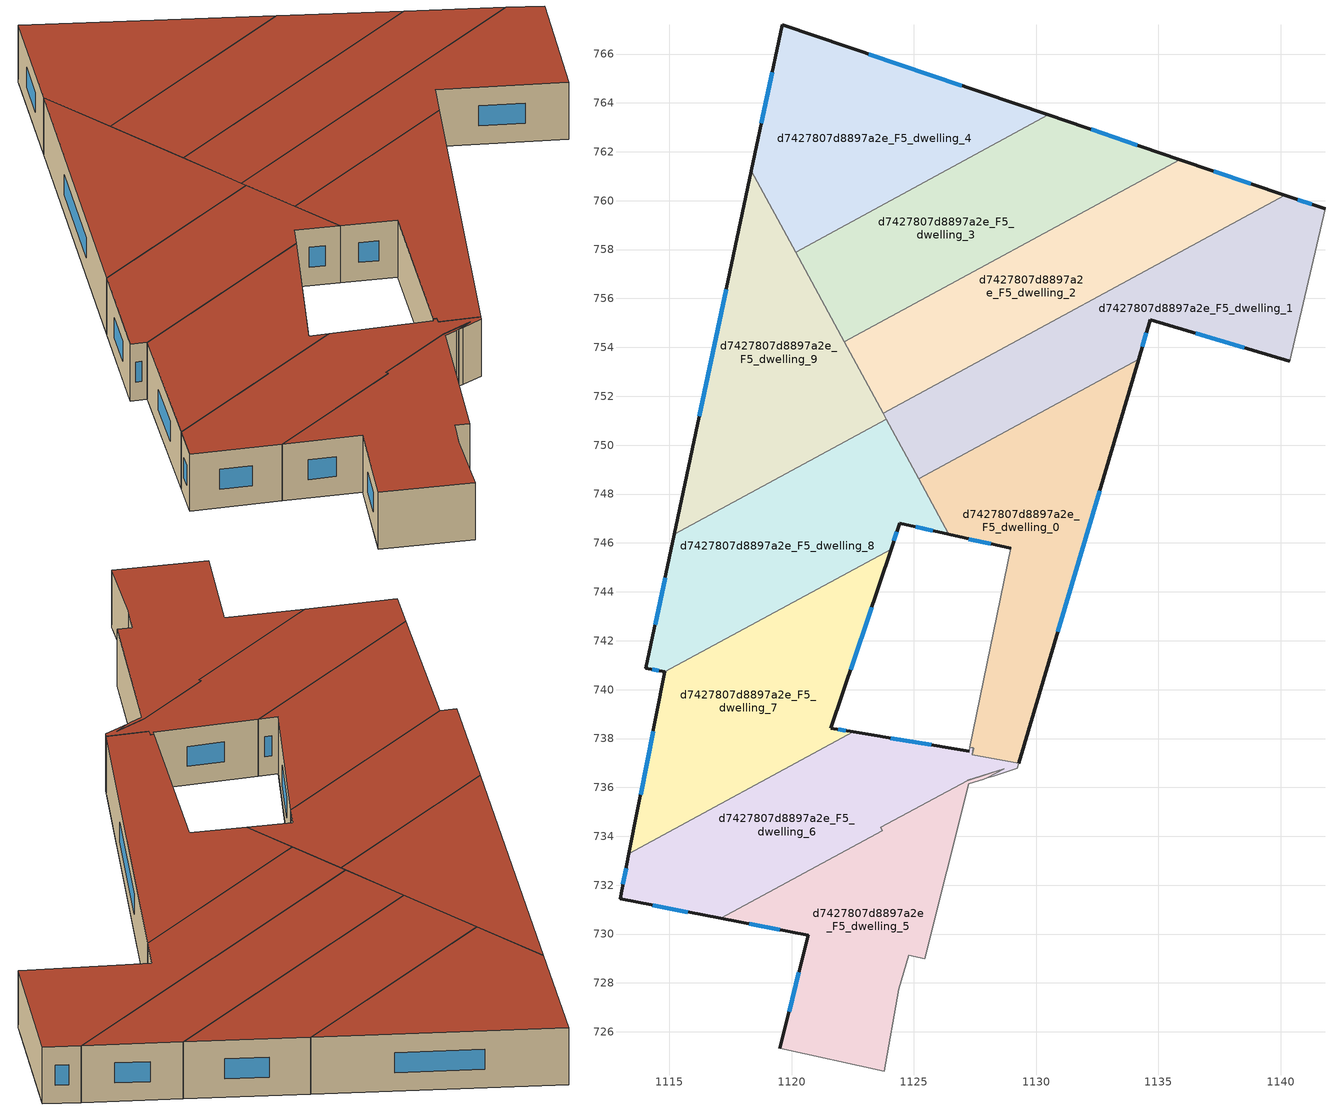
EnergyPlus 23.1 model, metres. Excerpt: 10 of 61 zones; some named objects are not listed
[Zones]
d7427807d8897a2e_F5_dwelling_0
 floor to d7427807d8897a2e_F4_dwelling_0 (EU_floor_Construction): 1134.19,753.51 1129.3,736.99 1127.39,737.33 1127.44,737.61 1127.29,737.64 1128.96,745.77 1126.44,746.35 1125.2,748.62 z15
 wall outside (EU_wall_Construction): 1126.44,746.35 1128.96,745.77 / 1129.3,736.99 1134.19,753.51 z15:18
 wall adiabatic (EU_wall_Construction): 1128.96,745.77 1127.29,737.64 1127.44,737.61 1127.39,737.33 z15:18
 wall to d7427807d8897a2e_F5_dwelling_1 (EU_wall_Construction): 1134.19,753.51 1125.2,748.62 z15:18
 wall to d7427807d8897a2e_F5_dwelling_6 (EU_wall_Construction): 1127.39,737.33 1129.3,736.99 z15:18
 wall to d7427807d8897a2e_F5_dwelling_8 (EU_wall_Construction): 1125.2,748.62 1126.44,746.35 z15:18
 window (EU_Window_Construction): 1127.26,746.16 1128.14,745.96 / 1130.89,742.36 1132.6,748.14 z15.98:17.02
 roof outside (EU_roof_Construction): 1129.3,736.99 1134.19,753.51 1125.2,748.62 1126.44,746.35 1128.96,745.77 1127.29,737.64 1127.44,737.61 1127.39,737.33 z18
d7427807d8897a2e_F5_dwelling_1
 floor to d7427807d8897a2e_F4_dwelling_1 (EU_floor_Construction): 1141.82,759.67 1140.38,753.43 1134.67,755.12 1134.19,753.51 1125.2,748.62 1123.74,751.3 1140.17,760.23 z15
 wall outside (EU_wall_Construction): 1141.82,759.67 1140.17,760.23 / 1134.19,753.51 1134.67,755.12 1140.38,753.43 z15:18
 wall to d7427807d8897a2e_F5_dwelling_2 (EU_wall_Construction): 1140.17,760.23 1123.74,751.3 z15:18
 wall adiabatic (EU_wall_Construction): 1140.38,753.43 1141.82,759.67 z15:18
 wall to d7427807d8897a2e_F5_dwelling_9 (EU_wall_Construction): 1123.74,751.3 1123.88,751.06 z15:18
 wall to d7427807d8897a2e_F5_dwelling_8 (EU_wall_Construction): 1123.88,751.06 1125.2,748.62 z15:18
 window (EU_Window_Construction): 1141.28,759.85 1140.71,760.05 / 1136.53,754.57 1138.52,753.98 / 1134.35,754.03 1134.51,754.6 z15.98:17.02
 roof outside (EU_roof_Construction): 1140.38,753.43 1141.82,759.67 1140.17,760.23 1123.74,751.3 1125.2,748.62 1134.19,753.51 1134.67,755.12 z18
d7427807d8897a2e_F5_dwelling_2
 floor to d7427807d8897a2e_F4_dwelling_2 (EU_floor_Construction): 1140.17,760.23 1123.74,751.3 1122.15,754.23 1135.88,761.68 z15
 wall outside (EU_wall_Construction): 1140.17,760.23 1135.88,761.68 z15:18
 wall to d7427807d8897a2e_F5_dwelling_3 (EU_wall_Construction): 1135.88,761.68 1122.15,754.23 z15:18
 wall to d7427807d8897a2e_F5_dwelling_9 (EU_wall_Construction): 1122.15,754.23 1123.74,751.31 z15:18
 window (EU_Window_Construction): 1138.78,760.7 1137.28,761.21 z15.98:17.02
 roof outside (EU_roof_Construction): 1140.17,760.23 1135.88,761.68 1122.15,754.23 1123.74,751.3 z18
d7427807d8897a2e_F5_dwelling_3
 floor to d7427807d8897a2e_F4_dwelling_3 (EU_floor_Construction): 1135.88,761.68 1122.15,754.23 1120.16,757.89 1130.5,763.51 z15
 wall outside (EU_wall_Construction): 1135.88,761.68 1130.5,763.51 z15:18
 wall to d7427807d8897a2e_F5_dwelling_4 (EU_wall_Construction): 1130.5,763.51 1120.16,757.89 z15:18
 wall to d7427807d8897a2e_F5_dwelling_9 (EU_wall_Construction): 1120.16,757.89 1122.15,754.23 z15:18
 window (EU_Window_Construction): 1134.13,762.28 1132.25,762.91 z15.98:17.02
 roof outside (EU_roof_Construction): 1135.88,761.68 1130.5,763.51 1120.16,757.89 1122.15,754.23 z18
d7427807d8897a2e_F5_dwelling_4
 floor to d7427807d8897a2e_F4_dwelling_4 (EU_floor_Construction): 1130.5,763.51 1120.16,757.89 1118.35,761.22 1119.62,767.19 z15
 wall outside (EU_wall_Construction): 1130.5,763.51 1119.62,767.19 1118.35,761.22 z15:18
 wall to d7427807d8897a2e_F5_dwelling_9 (EU_wall_Construction): 1118.35,761.22 1120.16,757.89 z15:18
 window (EU_Window_Construction): 1119.21,765.25 1118.77,763.16 / 1126.96,764.7 1123.16,765.99 z15.98:17.02
 roof outside (EU_roof_Construction): 1130.5,763.51 1119.62,767.19 1118.35,761.22 1120.16,757.89 z18
d7427807d8897a2e_F5_dwelling_5
 floor to d7427807d8897a2e_F4_dwelling_5 (EU_floor_Construction): 1128.71,736.77 1128,736.39 1127.85,736.34 1127.24,736.14 1125.45,728.98 1124.79,729.13 1124.39,727.75 1123.79,724.39 1119.52,725.32 1120.68,729.94 1117.11,730.64 1123.71,734.23 1123.65,734.37 1127.19,736.29 z15
 wall outside (EU_wall_Construction): 1117.11,730.64 1120.68,729.94 1119.52,725.32 z15:18
 wall to d7427807d8897a2e_F5_dwelling_6 (EU_wall_Construction): 1127.18,736.28 1123.65,734.37 1123.71,734.23 1117.11,730.64 z15:18
 wall adiabatic (EU_wall_Construction): 1119.52,725.32 1123.79,724.39 1124.39,727.75 1124.79,729.13 1125.45,728.98 1127.24,736.14 1127.85,736.34 1128,736.39 1128.71,736.77 1127.19,736.29 z15:18
 window (EU_Window_Construction): 1120.3,728.44 1119.9,726.83 / 1118.27,730.41 1119.52,730.17 z15.98:17.02
 roof outside (EU_roof_Construction): 1123.79,724.39 1124.39,727.75 1124.79,729.13 1125.45,728.98 1127.24,736.14 1127.85,736.34 1128,736.39 1128.71,736.77 1127.19,736.29 1123.65,734.37 1123.71,734.23 1117.11,730.64 1120.68,729.94 1119.52,725.32 z18
d7427807d8897a2e_F5_dwelling_6
 floor to d7427807d8897a2e_F4_dwelling_6 (EU_floor_Construction): 1129.3,736.98 1129.24,736.78 1128.24,736.46 1128,736.39 1128.71,736.77 1127.18,736.28 1123.65,734.37 1123.71,734.23 1117.1,730.64 1112.98,731.44 1113.34,733.29 1122.52,738.27 1127.26,737.48 1127.29,737.64 1127.44,737.61 1127.39,737.33 z15
 wall outside (EU_wall_Construction): 1113.34,733.29 1112.98,731.44 1117.1,730.64 / 1127.26,737.48 1122.52,738.27 z15:18
 wall to d7427807d8897a2e_F5_dwelling_7 (EU_wall_Construction): 1122.52,738.27 1113.34,733.29 z15:18
 wall adiabatic (EU_wall_Construction): 1127.29,737.63 1127.26,737.48 / 1127.39,737.33 1127.44,737.61 1127.29,737.64 / 1128,736.39 1128.24,736.46 1129.24,736.78 1129.3,736.98 / 1128,736.39 1128.71,736.77 / 1127.18,736.28 1128.71,736.77 z15:18
 window (EU_Window_Construction): 1114.32,731.18 1115.76,730.9 / 1113.23,732.69 1113.1,732.04 / 1125.72,737.74 1124.06,738.02 z15.98:17.02
 roof outside (EU_roof_Construction): 1128,736.39 1128.24,736.46 1129.24,736.78 1129.3,736.98 1127.39,737.33 1127.44,737.61 1127.29,737.64 1127.26,737.48 1122.52,738.27 1113.34,733.29 1112.98,731.44 1117.1,730.64 1123.71,734.23 1123.65,734.37 1127.18,736.28 1128.71,736.77 z18
d7427807d8897a2e_F5_dwelling_7
 floor to d7427807d8897a2e_F4_dwelling_7 (EU_floor_Construction): 1124.07,745.75 1121.61,738.42 1122.52,738.27 1113.34,733.29 1114.81,740.72 z15
 wall outside (EU_wall_Construction): 1114.81,740.72 1113.34,733.29 / 1122.52,738.27 1121.61,738.42 1124.07,745.75 z15:18
 wall to d7427807d8897a2e_F5_dwelling_8 (EU_wall_Construction): 1124.07,745.75 1114.81,740.72 z15:18
 window (EU_Window_Construction): 1114.33,738.31 1113.82,735.71 / 1122.41,740.81 1123.27,743.37 / 1122.22,738.32 1121.91,738.37 z15.98:17.02
 roof outside (EU_roof_Construction): 1122.52,738.27 1121.61,738.42 1124.07,745.75 1114.81,740.72 1113.34,733.29 z18
d7427807d8897a2e_F5_dwelling_8
 floor to d7427807d8897a2e_F4_dwelling_8 (EU_floor_Construction): 1123.88,751.06 1126.44,746.35 1124.42,746.8 1124.07,745.75 1114.81,740.72 1114.04,740.87 1115.2,746.35 z15
 wall outside (EU_wall_Construction): 1124.07,745.75 1124.42,746.8 1126.44,746.35 / 1115.2,746.35 1114.04,740.87 1114.81,740.72 z15:18
 wall to d7427807d8897a2e_F5_dwelling_9 (EU_wall_Construction): 1123.88,751.06 1115.2,746.35 z15:18
 window (EU_Window_Construction): 1124.18,746.09 1124.31,746.46 / 1114.29,740.82 1114.56,740.77 / 1114.82,744.57 1114.42,742.65 / 1125.08,746.65 1125.78,746.49 z15.98:17.02
 roof outside (EU_roof_Construction): 1124.07,745.75 1124.42,746.8 1126.44,746.35 1123.88,751.06 1115.2,746.35 1114.04,740.87 1114.81,740.72 z18
d7427807d8897a2e_F5_dwelling_9
 floor to d7427807d8897a2e_F4_dwelling_9 (EU_floor_Construction): 1118.35,761.22 1123.88,751.06 1115.2,746.35 z15
 wall outside (EU_wall_Construction): 1118.35,761.22 1115.2,746.35 z15:18
 window (EU_Window_Construction): 1117.33,756.39 1116.23,751.18 z15.98:17.02
 roof outside (EU_roof_Construction): 1123.88,751.06 1118.35,761.22 1115.2,746.35 z18
[Building]
EU S2 Campaign: North Axis=0; Terrain=City; Solar Distribution=FullExterior
[Site:Location]
Bologna: Latitude=44.5; Longitude=11.25; Time Zone=1; Elevation=37
[SizingPeriod:WeatherFileDays]
AnnualSizingPeriod: Begin Month=1; Begin Day of Month=1; End Month=12; End Day of Month=31; Day of Week for Start Day=Monday; Use Weather File Daylight Saving Period=No; Use Weather File Rain and Snow Indicators=No
[MATERIAL]
EU_InternalMass_Material: Roughness=MediumRough; Thickness=0.1; Conductivity=1; Density=1800; Specific Heat=900; Thermal Absorptance=0.9; Solar Absorptance=0.7; Visible Absorptance=0.7
[MATERIAL:NOMASS] Roughness=MediumRough; Thermal Absorptance=0.9; Solar Absorptance=0.7; Visible Absorptance=0.7
Name | Thermal Resistance
EU_wall_NoMass | 0.905828
EU_roof_NoMass | 0.37593
EU_floor_NoMass | 0.67114
[WINDOWMATERIAL:SIMPLEGLAZINGSYSTEM]
EU_Window_SimpleGlazing: UFactor=4.52486; Solar Heat Gain Coefficient=0.85; Visible Transmittance=0.85
[CONSTRUCTION]
EU_wall_Construction: EU_wall_NoMass
EU_roof_Construction: EU_roof_NoMass
EU_floor_Construction: EU_floor_NoMass
EU_Window_Construction: EU_Window_SimpleGlazing
EU_InternalMass_Construction: EU_InternalMass_Material
[ZONE] Type=1; Multiplier=1; Ceiling Height=autocalculate; Floor Area=autocalculate; Part of Total Floor Area=Yes
Name | Volume
d7427807d8897a2e_F5_dwelling_0 | 173.421
d7427807d8897a2e_F5_dwelling_1 | 197.096
d7427807d8897a2e_F5_dwelling_2 | 171.275
d7427807d8897a2e_F5_dwelling_3 | 171.231
d7427807d8897a2e_F5_dwelling_4 | 171.278
d7427807d8897a2e_F5_dwelling_5 | 157.001
d7427807d8897a2e_F5_dwelling_6 | 159.386
d7427807d8897a2e_F5_dwelling_7 | 172.941
d7427807d8897a2e_F5_dwelling_8 | 167.741
d7427807d8897a2e_F5_dwelling_9 | 171.27
[INTERNALMASS] Construction=EU_InternalMass_Construction
Name | Zone or ZoneList | Surface Area
d7427807d8897a2e_F5_dwelling_0_EU_InternalMass | d7427807d8897a2e_F5_dwelling_0 | 57.8123
d7427807d8897a2e_F5_dwelling_1_EU_InternalMass | d7427807d8897a2e_F5_dwelling_1 | 65.6991
d7427807d8897a2e_F5_dwelling_2_EU_InternalMass | d7427807d8897a2e_F5_dwelling_2 | 57.0917
d7427807d8897a2e_F5_dwelling_3_EU_InternalMass | d7427807d8897a2e_F5_dwelling_3 | 57.0769
d7427807d8897a2e_F5_dwelling_4_EU_InternalMass | d7427807d8897a2e_F5_dwelling_4 | 57.0927
d7427807d8897a2e_F5_dwelling_5_EU_InternalMass | d7427807d8897a2e_F5_dwelling_5 | 52.3339
d7427807d8897a2e_F5_dwelling_6_EU_InternalMass | d7427807d8897a2e_F5_dwelling_6 | 53.1274
d7427807d8897a2e_F5_dwelling_7_EU_InternalMass | d7427807d8897a2e_F5_dwelling_7 | 57.6473
d7427807d8897a2e_F5_dwelling_8_EU_InternalMass | d7427807d8897a2e_F5_dwelling_8 | 55.9151
d7427807d8897a2e_F5_dwelling_9_EU_InternalMass | d7427807d8897a2e_F5_dwelling_9 | 57.0903
[OTHEREQUIPMENT] Fuel Type=Electricity; Design Level Calculation Method=Watts/Area; Power per Zone Floor Area=1; Fraction Latent=0; Fraction Radiant=0; Fraction Lost=0; Carbon Dioxide Generation Rate=0; EndUse Subcategory=EU_Step8_InternalGains
Name | Zone or ZoneList or Space or SpaceList | Schedule
EU_Step8_InternalGain_d7427807d8897a2e_F5_dwelling_0_f000 | d7427807d8897a2e_F5_dwelling_0 | EU_Step8_GainSchedule_d7427807d8897a2e_F5_dwelling_0_f000
EU_Step8_InternalGain_d7427807d8897a2e_F5_dwelling_1_f000 | d7427807d8897a2e_F5_dwelling_1 | EU_Step8_GainSchedule_d7427807d8897a2e_F5_dwelling_1_f000
EU_Step8_InternalGain_d7427807d8897a2e_F5_dwelling_2_f000 | d7427807d8897a2e_F5_dwelling_2 | EU_Step8_GainSchedule_d7427807d8897a2e_F5_dwelling_2_f000
EU_Step8_InternalGain_d7427807d8897a2e_F5_dwelling_3_f000 | d7427807d8897a2e_F5_dwelling_3 | EU_Step8_GainSchedule_d7427807d8897a2e_F5_dwelling_3_f000
EU_Step8_InternalGain_d7427807d8897a2e_F5_dwelling_4_f000 | d7427807d8897a2e_F5_dwelling_4 | EU_Step8_GainSchedule_d7427807d8897a2e_F5_dwelling_4_f000
EU_Step8_InternalGain_d7427807d8897a2e_F5_dwelling_5_f000 | d7427807d8897a2e_F5_dwelling_5 | EU_Step8_GainSchedule_d7427807d8897a2e_F5_dwelling_5_f000
EU_Step8_InternalGain_d7427807d8897a2e_F5_dwelling_6_f000 | d7427807d8897a2e_F5_dwelling_6 | EU_Step8_GainSchedule_d7427807d8897a2e_F5_dwelling_6_f000
EU_Step8_InternalGain_d7427807d8897a2e_F5_dwelling_7_f000 | d7427807d8897a2e_F5_dwelling_7 | EU_Step8_GainSchedule_d7427807d8897a2e_F5_dwelling_7_f000
EU_Step8_InternalGain_d7427807d8897a2e_F5_dwelling_8_f000 | d7427807d8897a2e_F5_dwelling_8 | EU_Step8_GainSchedule_d7427807d8897a2e_F5_dwelling_8_f000
EU_Step8_InternalGain_d7427807d8897a2e_F5_dwelling_9_f000 | d7427807d8897a2e_F5_dwelling_9 | EU_Step8_GainSchedule_d7427807d8897a2e_F5_dwelling_9_f000
[ZONEVENTILATION:DESIGNFLOWRATE] Schedule=EU_AlwaysOn; Design Flow Rate Calculation Method=AirChanges/Hour; Air Changes per Hour=0.73129; Ventilation Type=Natural; Fan Pressure Rise=0; Fan Total Efficiency=1; Constant Term Coefficient=1; Temperature Term Coefficient=0; Velocity Term Coefficient=0; Velocity Squared Term Coefficient=0; Minimum Indoor Temperature=-100; Maximum Indoor Temperature=100; Delta Temperature=-100; Minimum Outdoor Temperature=-100; Maximum Outdoor Temperature=100; Maximum Wind Speed=40
Name | Zone or ZoneList or Space or SpaceList
EU_ConstantAir_d7427807d8897a2e_F5_dwelling_0 | d7427807d8897a2e_F5_dwelling_0
EU_ConstantAir_d7427807d8897a2e_F5_dwelling_1 | d7427807d8897a2e_F5_dwelling_1
EU_ConstantAir_d7427807d8897a2e_F5_dwelling_2 | d7427807d8897a2e_F5_dwelling_2
EU_ConstantAir_d7427807d8897a2e_F5_dwelling_3 | d7427807d8897a2e_F5_dwelling_3
EU_ConstantAir_d7427807d8897a2e_F5_dwelling_4 | d7427807d8897a2e_F5_dwelling_4
EU_ConstantAir_d7427807d8897a2e_F5_dwelling_5 | d7427807d8897a2e_F5_dwelling_5
EU_ConstantAir_d7427807d8897a2e_F5_dwelling_6 | d7427807d8897a2e_F5_dwelling_6
EU_ConstantAir_d7427807d8897a2e_F5_dwelling_7 | d7427807d8897a2e_F5_dwelling_7
EU_ConstantAir_d7427807d8897a2e_F5_dwelling_8 | d7427807d8897a2e_F5_dwelling_8
EU_ConstantAir_d7427807d8897a2e_F5_dwelling_9 | d7427807d8897a2e_F5_dwelling_9
[HVACTEMPLATE:ZONE:IDEALLOADSAIRSYSTEM] System Availability Schedule=EU_AlwaysOn; Maximum Heating Supply Air Temperature=50; Minimum Cooling Supply Air Temperature=13; Maximum Heating Supply Air Humidity Ratio=0.0156; Minimum Cooling Supply Air Humidity Ratio=0.0077; Heating Limit=NoLimit; Cooling Limit=NoLimit; Heating Availability Schedule=EU_AlwaysOn; Cooling Availability Schedule=EU_CoolingOff; Dehumidification Control Type=ConstantSensibleHeatRatio; Cooling Sensible Heat Ratio=0.7; Dehumidification Setpoint=60; Humidification Control Type=None; Humidification Setpoint=30; Outdoor Air Method=None; Outdoor Air Flow Rate per Person=0.00944; Outdoor Air Flow Rate per Zone Floor Area=0; Outdoor Air Flow Rate per Zone=0; Demand Controlled Ventilation Type=None; Outdoor Air Economizer Type=NoEconomizer; Heat Recovery Type=None; Sensible Heat Recovery Effectiveness=0.7; Latent Heat Recovery Effectiveness=0.65
Name | Template Thermostat
d7427807d8897a2e_F5_dwelling_0 | EU_HeatOnly_d7427807d8897a2e_F5_dwelling_0
d7427807d8897a2e_F5_dwelling_1 | EU_HeatOnly_d7427807d8897a2e_F5_dwelling_1
d7427807d8897a2e_F5_dwelling_2 | EU_HeatOnly_d7427807d8897a2e_F5_dwelling_2
d7427807d8897a2e_F5_dwelling_3 | EU_HeatOnly_d7427807d8897a2e_F5_dwelling_3
d7427807d8897a2e_F5_dwelling_4 | EU_HeatOnly_d7427807d8897a2e_F5_dwelling_4
d7427807d8897a2e_F5_dwelling_5 | EU_HeatOnly_d7427807d8897a2e_F5_dwelling_5
d7427807d8897a2e_F5_dwelling_6 | EU_HeatOnly_d7427807d8897a2e_F5_dwelling_6
d7427807d8897a2e_F5_dwelling_7 | EU_HeatOnly_d7427807d8897a2e_F5_dwelling_7
d7427807d8897a2e_F5_dwelling_8 | EU_HeatOnly_d7427807d8897a2e_F5_dwelling_8
d7427807d8897a2e_F5_dwelling_9 | EU_HeatOnly_d7427807d8897a2e_F5_dwelling_9
[SIZING:ZONE] Zone Cooling Design Supply Air Temperature Input Method=SupplyAirTemperature; Zone Cooling Design Supply Air Temperature=13; Zone Heating Design Supply Air Temperature Input Method=SupplyAirTemperature; Zone Heating Design Supply Air Temperature=50; Zone Cooling Design Supply Air Humidity Ratio=0.008; Zone Heating Design Supply Air Humidity Ratio=0.008; Cooling Design Air Flow Method=DesignDay; Cooling Design Air Flow Rate=0; Cooling Minimum Air Flow per Zone Floor Area=0.000762; Cooling Minimum Air Flow=0; Cooling Minimum Air Flow Fraction=0.2; Heating Design Air Flow Method=DesignDay; Heating Design Air Flow Rate=0; Heating Maximum Air Flow per Zone Floor Area=0.002032; Heating Maximum Air Flow=0.141576; Heating Maximum Air Flow Fraction=0.3; Account for Dedicated Outdoor Air System=No; Dedicated Outdoor Air System Control Strategy=NeutralSupplyAir; Dedicated Outdoor Air Low Setpoint Temperature for Design=autosize; Dedicated Outdoor Air High Setpoint Temperature for Design=autosize; Zone Load Sizing Method=Sensible Load Only No Latent Load; Zone Latent Cooling Design Supply Air Humidity Ratio Input Method=HumidityRatioDifference; Zone Cooling Design Supply Air Humidity Ratio Difference=0.005; Zone Latent Heating Design Supply Air Humidity Ratio Input Method=HumidityRatioDifference; Zone Humidification Design Supply Air Humidity Ratio Difference=0.005
d7427807d8897a2e_F5_dwelling_0; d7427807d8897a2e_F5_dwelling_1; d7427807d8897a2e_F5_dwelling_2; d7427807d8897a2e_F5_dwelling_3; d7427807d8897a2e_F5_dwelling_4; d7427807d8897a2e_F5_dwelling_5; d7427807d8897a2e_F5_dwelling_6; d7427807d8897a2e_F5_dwelling_7; d7427807d8897a2e_F5_dwelling_8; d7427807d8897a2e_F5_dwelling_9
[SCHEDULE:CONSTANT]
Name | Hourly Value
EU_AlwaysOn | 1
EU_CoolingOff | 0
[SCHEDULE:FILE] Column Number=1; Rows to Skip at Top=0; Number of Hours of Data=8760; Column Separator=Comma; Interpolate to Timestep=No; Minutes per Item=60; Adjust Schedule for Daylight Savings=Yes
Name | File
EU_Step8_GainSchedule_d7427807d8897a2e_F5_dwelling_0_f000 | ../../schedules/d7427807d8897a2e/d7427807d8897a2e_F5_dwelling_0_f000_gain.csv
EU_Step8_GainSchedule_d7427807d8897a2e_F5_dwelling_1_f000 | ../../schedules/d7427807d8897a2e/d7427807d8897a2e_F5_dwelling_1_f000_gain.csv
EU_Step8_GainSchedule_d7427807d8897a2e_F5_dwelling_2_f000 | ../../schedules/d7427807d8897a2e/d7427807d8897a2e_F5_dwelling_2_f000_gain.csv
EU_Step8_GainSchedule_d7427807d8897a2e_F5_dwelling_3_f000 | ../../schedules/d7427807d8897a2e/d7427807d8897a2e_F5_dwelling_3_f000_gain.csv
EU_Step8_GainSchedule_d7427807d8897a2e_F5_dwelling_4_f000 | ../../schedules/d7427807d8897a2e/d7427807d8897a2e_F5_dwelling_4_f000_gain.csv
EU_Step8_GainSchedule_d7427807d8897a2e_F5_dwelling_5_f000 | ../../schedules/d7427807d8897a2e/d7427807d8897a2e_F5_dwelling_5_f000_gain.csv
EU_Step8_GainSchedule_d7427807d8897a2e_F5_dwelling_6_f000 | ../../schedules/d7427807d8897a2e/d7427807d8897a2e_F5_dwelling_6_f000_gain.csv
EU_Step8_GainSchedule_d7427807d8897a2e_F5_dwelling_7_f000 | ../../schedules/d7427807d8897a2e/d7427807d8897a2e_F5_dwelling_7_f000_gain.csv
EU_Step8_GainSchedule_d7427807d8897a2e_F5_dwelling_8_f000 | ../../schedules/d7427807d8897a2e/d7427807d8897a2e_F5_dwelling_8_f000_gain.csv
EU_Step8_GainSchedule_d7427807d8897a2e_F5_dwelling_9_f000 | ../../schedules/d7427807d8897a2e/d7427807d8897a2e_F5_dwelling_9_f000_gain.csv
